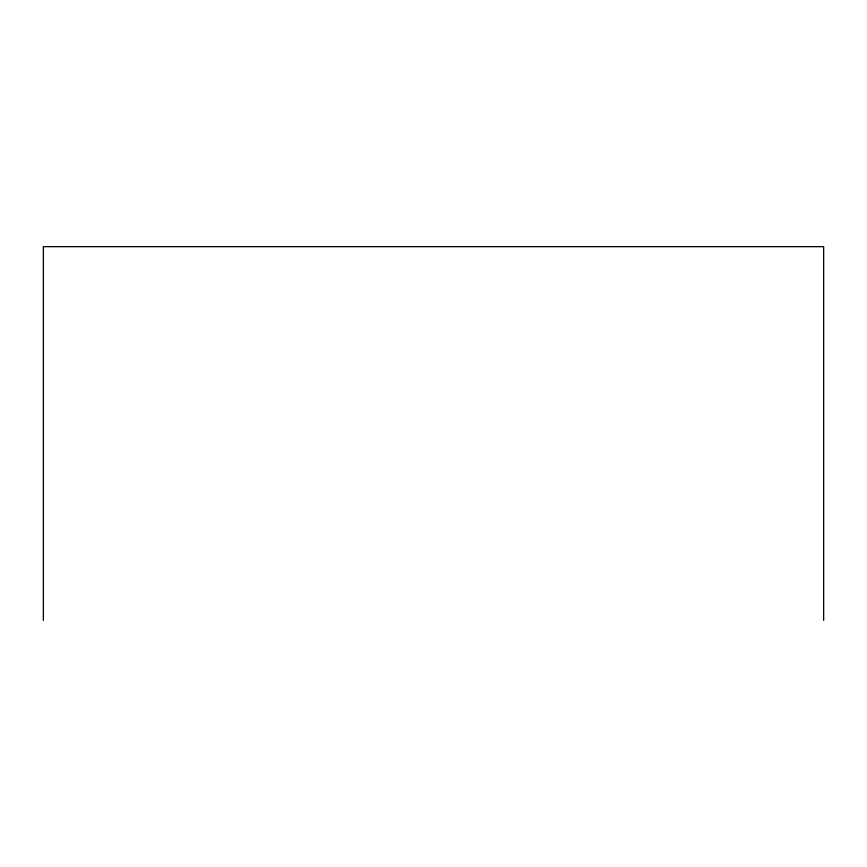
<?xml version="1.0" encoding="UTF-8"?>
<svg xmlns="http://www.w3.org/2000/svg" width="867" height="867" viewBox="0 0 867 867"><rect width="100%" height="100%" fill="white"/><g stroke="black" fill="none" stroke-linecap="round" stroke-linejoin="round"><path stroke-width="1.3" d="M823.65 620.338L823.65 246.661L43.35 246.661L43.35 620.338"/></g></svg>
